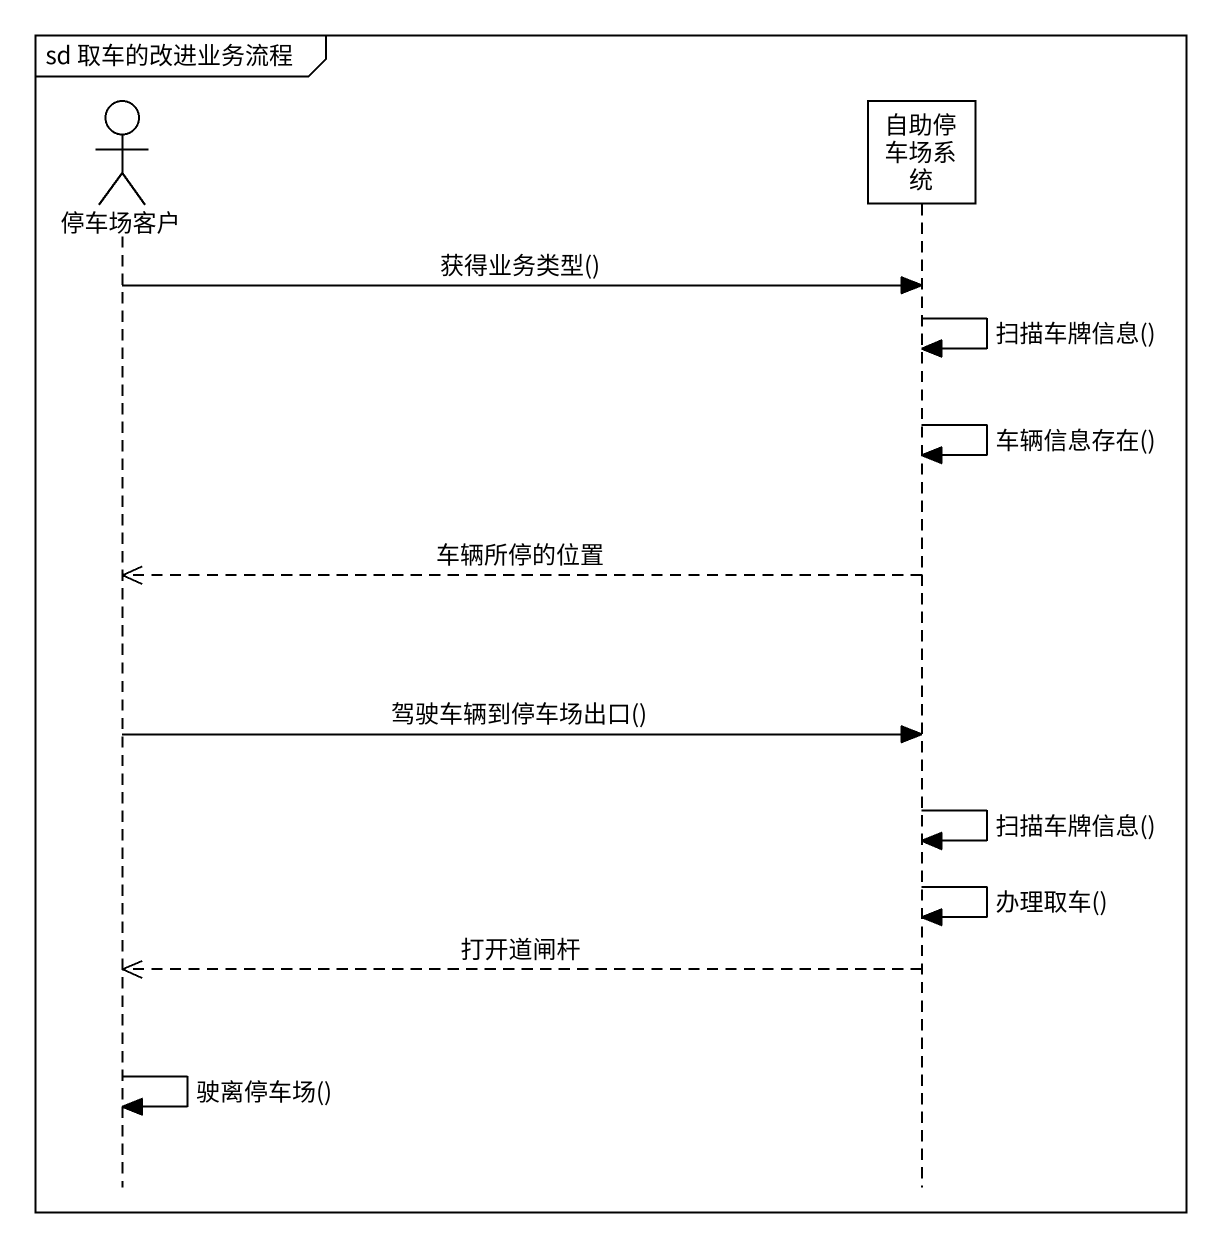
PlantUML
@startuml
mainframe sd 取车的改进业务流程
hide footbox
actor 停车场客户
participant 自助停车场系统

停车场客户 -> 自助停车场系统 : 获得业务类型()
自助停车场系统 -> 自助停车场系统 : 扫描车牌信息()
自助停车场系统 -> 自助停车场系统 : 车辆信息存在()
自助停车场系统 -->> 停车场客户 : 车辆所停的位置
停车场客户 -> 自助停车场系统 : 驾驶车辆到停车场出口()
自助停车场系统 -> 自助停车场系统 : 扫描车牌信息()
自助停车场系统 -> 自助停车场系统 : 办理取车()
自助停车场系统 -->> 停车场客户 : 打开道闸杆
停车场客户 -> 停车场客户 : 驶离停车场()
@enduml
